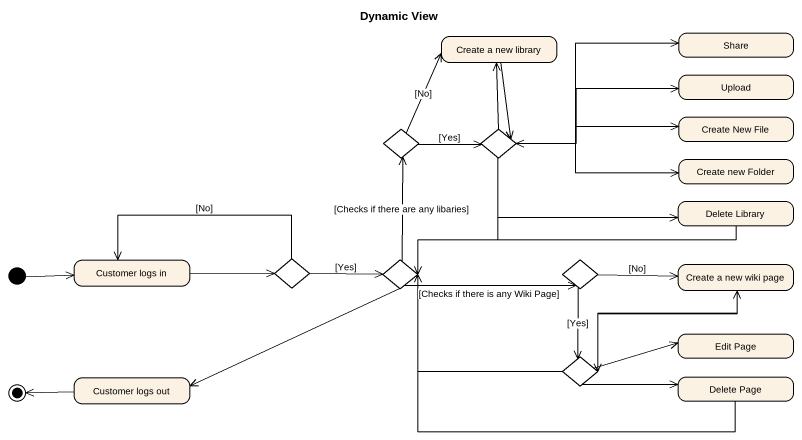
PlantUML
@startuml
title Dynamic View
hide empty description
state "Create a new library" as Create_a_new_library
state Share
state Upload
state "Create New File" as Create_New_File
state choice1 <<choice>>
state choice2 <<choice>>
state "Create new Folder" as Create_new_Folder
state "Delete Library" as Delete_Library
state "Customer logs in" as Customer_logs_in
state choice3 <<choice>>
state choice4 <<choice>>
state choice5 <<choice>>
state "Create a new wiki page" as Create_a_new_wiki_page
state "Edit Page" as Edit_Page
state "Customer logs out" as Customer_logs_out
state choice6 <<choice>>
state "Delete Page" as Delete_Page
[*] -right-> Customer_logs_in
Create_a_new_library --> choice2
Share -left-> choice2
Upload -left-> choice2
choice1 -up-> Create_a_new_library : [No]
choice1 -right-> choice2 : [Yes]
choice2 -up-> Create_a_new_library
choice2 -right-> Share
choice2 -right-> Upload
choice2 -right-> Create_New_File
choice2 -right-> Create_new_Folder
choice2 -right-> Delete_Library
choice2 --> choice4
Delete_Library -left-> choice4
Customer_logs_in -right-> choice3
choice3 -left-> Customer_logs_in : [No]
choice3 -right-> choice4 : [Yes]
choice4 -up-> choice1 : [Checks if there are any libaries]
choice4 -right-> choice5 : [Checks if there is any Wiki Page]
choice4 -left-> Customer_logs_out
choice5 -right-> Create_a_new_wiki_page : [No]
choice5 --> choice6 : [Yes]
Create_a_new_wiki_page --> choice6
choice6 -left-> choice4
choice6 -up-> Create_a_new_wiki_page
choice6 -right-> Edit_Page
choice6 -right-> Delete_Page
Delete_Page -left-> choice4
Customer_logs_out -left-> [*]
@enduml
